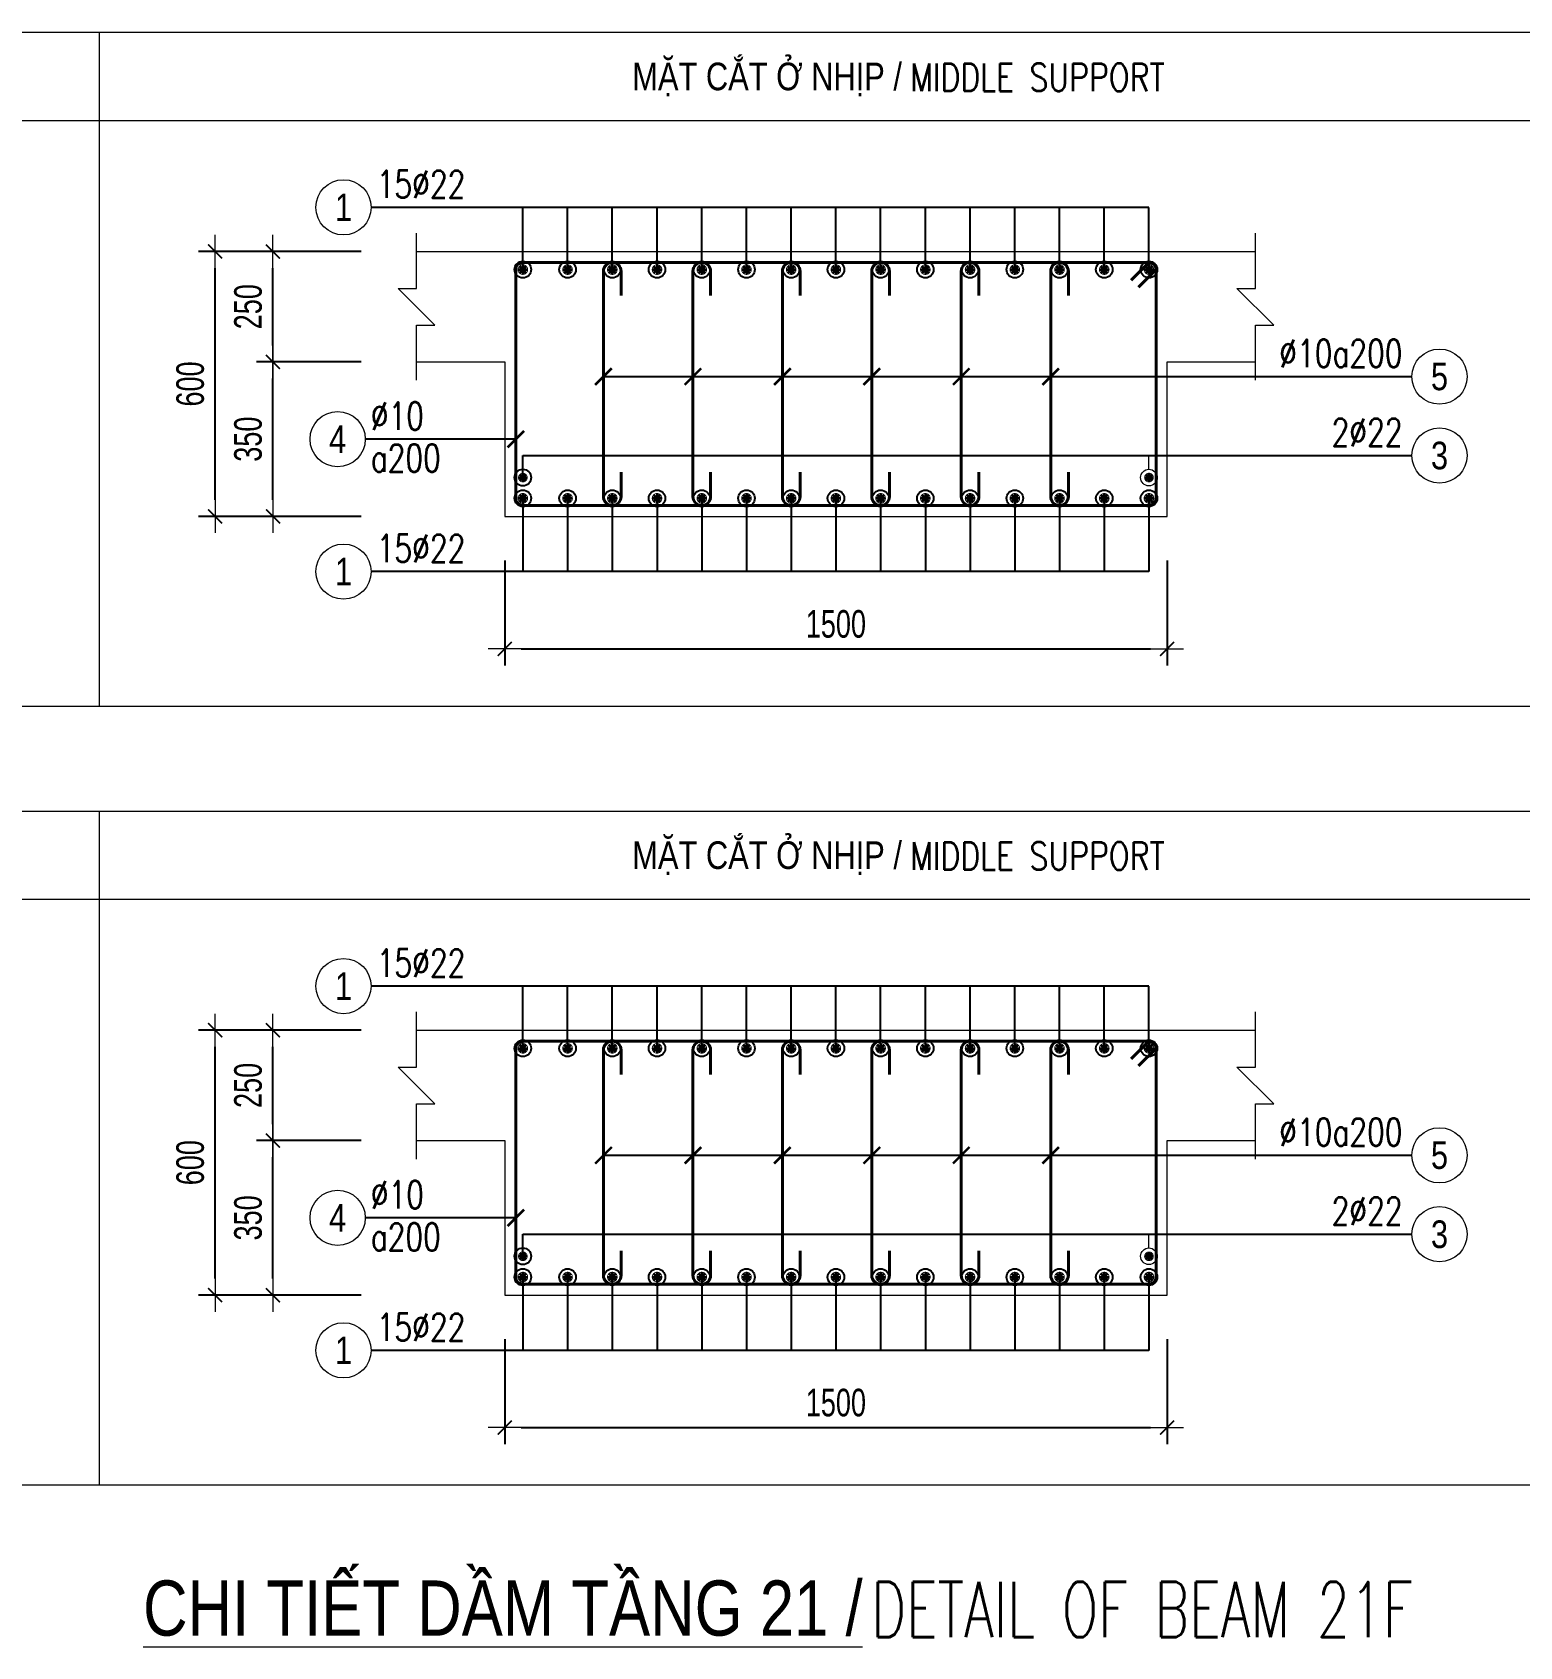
# Model space of a CAD drawing. Header units: millimetres. Extents: x 0 to 256521, y -18667 to 27271.
# Drawn here: x 226762 to 230131, y 2852 to 6509 of the extents above; entities that cross this region are included whole.
import ezdxf
from ezdxf.enums import TextEntityAlignment as Align

# ---------------------------------------------------------------- set-up
doc = ezdxf.new("R2010")
doc.units = ezdxf.units.MM
doc.layers.get('0').update_dxf_attribs({"lineweight": 20})
doc.layers.get('Defpoints').update_dxf_attribs({"color": 151, "lineweight": 9})
for name, color, linetype, lineweight in [('NDC_S_CONTINUOUS', 3, 'Continuous', 20), ('NDC_S_DIM', 1, 'Continuous', 15), ('NDC_S_REBAR', 4, 'Continuous', 35), ('NDC_S_STIRRUP', 4, 'Continuous', 40), ('NDC_S_THIN LINE', 8, 'Continuous', 9), ('NDC_S_VN TEXT', 7, 'Continuous', 20), ('NDC_Table', 3, 'Continuous', 20)]:
    doc.layers.add(name, color=color, linetype=linetype, lineweight=lineweight)
doc.styles.add('ARIAL', font='arial.ttf', dxfattribs={"width": 0.8})
doc.styles.add('NDC_DIM', font='', dxfattribs={"width": 0.75})
doc.styles.add('NDC_EN TXT', font='romans.shx', dxfattribs={"width": 0.8})
doc.styles.add('NDC_VIE TXT', font='arial.ttf', dxfattribs={"width": 0.8})
doc.styles.get('NDC_DIM').set_extended_font_data('Dotum')
doc.dimstyles.new('NDC_dim_25', dxfattribs={"dimscale": 25, "dimtxt": 2.5, "dimasz": 1.5, "dimexe": 1.5, "dimexo": 2.5, "dimgap": 1, "dimtad": 1, "dimdec": 0, "dimzin": 0, "dimdsep": 46, "dimtxsty": 'NDC_DIM', "dimblk": 'DIMMARK', "dimcen": 0.09, "dimdle": 1.2, "dimclrd": 1, "dimclre": 1, "dimclrt": 3, "dimadec": 0, "dimazin": 0, "dimtfac": 1, "dimtdec": 0, "dimtix": 1, "dimtofl": 0, "dimtmove": 0, "dimatfit": 3, "dimfxl": 8, "dimfxlon": 1, "dimtolj": 1, "dimtzin": 0, "dimarcsym": 0})

# ---------------------------------------------------------------- blocks, each defined once
blk = doc.blocks.new('DIMMARK')
at = {"layer": 'NDC_S_DIM', "color": 1}
blk.add_line((-1.5, 0), (1, 0), dxfattribs=at)
at = {"layer": 'NDC_S_DIM', "color": 2, "const_width": 0.1}
blk.add_lwpolyline([(-0.424, -0.424), (0.424, 0.424)], dxfattribs=at)
blk = doc.blocks.new('*D384')
at = {"layer": 'Defpoints', "color": 0, "transparency": 16777216}
for p in [(227832, 5412.2), (229332, 5412.2), (229332, 5112.2)]:
    blk.add_point(p, dxfattribs=at)
at = {"layer": 'NDC_S_DIM', "color": 1, "lineweight": -2, "transparency": 16777216}
for p, q in [((227832, 5312.2), (227832, 5074.7)), ((229332, 5312.2), (229332, 5074.7)), ((227869.5, 5112.2), (229294.5, 5112.2))]:
    blk.add_line(p, q, dxfattribs=at)
at = {"layer": 'NDC_S_DIM', "color": 1, "lineweight": -2, "transparency": 16777216, "xscale": 37.5, "yscale": 37.5, "zscale": 37.5, "rotation": 180}
blk.add_blockref('DIMMARK', (227832, 5112.2), dxfattribs=at)
at = {"layer": 'NDC_S_DIM', "color": 1, "lineweight": -2, "transparency": 16777216, "xscale": 37.5, "yscale": 37.5, "zscale": 37.5}
blk.add_blockref('DIMMARK', (229332, 5112.2), dxfattribs=at)
at = {"layer": 'NDC_S_DIM', "color": 3, "transparency": 16777216, "insert": (228582, 5168.4), "char_height": 62.5, "attachment_point": 5, "style": 'NDC_DIM'}
blk.add_mtext('\\A1;1500', dxfattribs=at)
blk = doc.blocks.new('*D385')
at = {"layer": 'Defpoints', "color": 0, "transparency": 16777216}
for p in [(227307, 5762.2), (227632, 5762.2), (227632, 5412.2)]:
    blk.add_point(p, dxfattribs=at)
at = {"layer": 'NDC_S_DIM', "color": 1, "lineweight": -2, "transparency": 16777216}
for p, q in [((227507, 5762.2), (227269.5, 5762.2)), ((227307, 5449.7), (227307, 5724.7)), ((227507, 5412.2), (227269.5, 5412.2))]:
    blk.add_line(p, q, dxfattribs=at)
at = {"layer": 'NDC_S_DIM', "color": 1, "lineweight": -2, "transparency": 16777216, "xscale": 37.5, "yscale": 37.5, "zscale": 37.5}
for p, rotation in [((227307, 5762.2), 90), ((227307, 5412.2), 270)]:
    blk.add_blockref('DIMMARK', p, dxfattribs=dict(at, rotation=rotation))
at = {"layer": 'NDC_S_DIM', "color": 3, "transparency": 16777216, "insert": (227250.8, 5587.2), "char_height": 62.5, "attachment_point": 5, "rotation": 90, "style": 'NDC_DIM'}
blk.add_mtext('\\A1;350', dxfattribs=at)
blk = doc.blocks.new('*D386')
at = {"layer": 'Defpoints', "color": 0, "transparency": 16777216}
for p in [(227307, 6012.2), (227632, 6012.2), (227632, 5762.2)]:
    blk.add_point(p, dxfattribs=at)
at = {"layer": 'NDC_S_DIM', "color": 1, "lineweight": -2, "transparency": 16777216}
for p, q in [((227507, 6012.2), (227269.5, 6012.2)), ((227307, 5799.7), (227307, 5974.7)), ((227507, 5762.2), (227269.5, 5762.2))]:
    blk.add_line(p, q, dxfattribs=at)
at = {"layer": 'NDC_S_DIM', "color": 1, "lineweight": -2, "transparency": 16777216, "xscale": 37.5, "yscale": 37.5, "zscale": 37.5}
for p, rotation in [((227307, 6012.2), 90), ((227307, 5762.2), 270)]:
    blk.add_blockref('DIMMARK', p, dxfattribs=dict(at, rotation=rotation))
at = {"layer": 'NDC_S_DIM', "color": 3, "transparency": 16777216, "insert": (227250.8, 5887.2), "char_height": 62.5, "attachment_point": 5, "rotation": 90, "style": 'NDC_DIM'}
blk.add_mtext('\\A1;250', dxfattribs=at)
blk = doc.blocks.new('*D387')
at = {"layer": 'Defpoints', "color": 0, "transparency": 16777216}
for p in [(227176, 6012.2), (227632, 6012.2), (227632, 5412.2)]:
    blk.add_point(p, dxfattribs=at)
at = {"layer": 'NDC_S_DIM', "color": 1, "lineweight": -2, "transparency": 16777216}
for p, q in [((227376, 6012.2), (227138.5, 6012.2)), ((227176, 5449.7), (227176, 5974.7)), ((227376, 5412.2), (227138.5, 5412.2))]:
    blk.add_line(p, q, dxfattribs=at)
at = {"layer": 'NDC_S_DIM', "color": 1, "lineweight": -2, "transparency": 16777216, "xscale": 37.5, "yscale": 37.5, "zscale": 37.5}
for p, rotation in [((227176, 6012.2), 90), ((227176, 5412.2), 270)]:
    blk.add_blockref('DIMMARK', p, dxfattribs=dict(at, rotation=rotation))
at = {"layer": 'NDC_S_DIM', "color": 3, "transparency": 16777216, "insert": (227119.8, 5712.2), "char_height": 62.5, "attachment_point": 5, "rotation": 90, "style": 'NDC_DIM'}
blk.add_mtext('\\A1;600', dxfattribs=at)
blk = doc.blocks.new('kata_block_THEP')
at = {"layer": 'NDC_S_REBAR', "color": 0}
for p, q in [((-0.5, 0), (0.5, 0)), ((-0.35, 0.35), (0.35, -0.35)), ((0.35, 0.35), (-0.35, -0.35)), ((0, 0.5), (0, -0.5))]:
    blk.add_line(p, q, dxfattribs=at)
at = {"layer": 'NDC_S_REBAR', "color": 0, "const_width": 0.0833}
blk.add_lwpolyline([(-0.5, 0, 1), (0.5, 0, 1), (-0.5, 0, 1)], format="xyb", dxfattribs=at)
blk = doc.blocks.new('*U212')
blk.add_circle((-2.5, 0), 2.5)
at = {"layer": 'NDC_S_VN TEXT', "color": 3, "style": 'NDC_EN TXT', "width": 0.75}
blk.add_attdef('DK1', (0.5, 0.85), '', height=2.5, dxfattribs=at)
at = {"layer": 'NDC_S_VN TEXT', "color": 7, "style": 'ARIAL', "width": 0.8}
blk.add_attdef('SH2', text='', height=2.5, dxfattribs=at).set_placement((-2.5, 0), align=Align.MIDDLE)
blk = doc.blocks.new('*U209')
blk.add_circle((2.5, 0), 2.5)
at = {"layer": 'NDC_S_VN TEXT', "color": 3, "style": 'NDC_EN TXT', "width": 0.75}
blk.add_attdef('DK2', text='', height=2.5, dxfattribs=at).set_placement((-0.85, 0.85), align=Align.RIGHT)
at = {"layer": 'NDC_S_VN TEXT', "color": 7, "style": 'ARIAL', "width": 0.8}
blk.add_attdef('SH3', text='', height=2.5, dxfattribs=at).set_placement((2.5, 0), align=Align.MIDDLE)
blk = doc.blocks.new('*U213')
blk.add_circle((-2.5, 0), 2.5)
at = {"layer": 'NDC_S_VN TEXT', "color": 3, "style": 'NDC_EN TXT', "width": 0.75}
for tag, p in [('DK1', (0.5, 0.85)), ('KC1', (0.5, -2.97))]:
    blk.add_attdef(tag, p, '', height=2.5, dxfattribs=at)
at = {"layer": 'NDC_S_VN TEXT', "color": 7, "style": 'ARIAL', "width": 0.8}
blk.add_attdef('SH2', text='', height=2.5, dxfattribs=at).set_placement((-2.5, 0), align=Align.MIDDLE)
blk = doc.blocks.new('TABLE 1')
at = {"layer": 'NDC_Table'}
for p, q in [((0, 0), (10824, 0)), ((4237.7, 0), (4237.7, -1526.1)), ((0, -200), (10824, -200)), ((0, -1526.1), (10824, -1526.1))]:
    blk.add_line(p, q, dxfattribs=at)
at = {"layer": 'NDC_S_VN TEXT', "style": 'NDC_VIE TXT', "width": 0.8}
blk.add_text('MẶT CẮT Ở NHỊP /', height=62.5, dxfattribs=at).set_placement((5750.6, -100), align=Align.MIDDLE_CENTER)
at = {"layer": 'NDC_S_VN TEXT', "color": 2, "style": 'NDC_EN TXT', "width": 0.8}
blk.add_text('MIDDLE SUPPORT', height=62.5, dxfattribs=at).set_placement((6074.5, -101.8), align=Align.MIDDLE_LEFT)
blk = doc.blocks.new('*D372')
at = {"layer": 'Defpoints', "color": 0, "transparency": 16777216}
for p in [(227832, 3648.5), (229332, 3648.5), (229332, 3348.5)]:
    blk.add_point(p, dxfattribs=at)
at = {"layer": 'NDC_S_DIM', "color": 1, "lineweight": -2, "transparency": 16777216}
for p, q in [((227832, 3548.5), (227832, 3311)), ((229332, 3548.5), (229332, 3311)), ((227869.5, 3348.5), (229294.5, 3348.5))]:
    blk.add_line(p, q, dxfattribs=at)
at = {"layer": 'NDC_S_DIM', "color": 1, "lineweight": -2, "transparency": 16777216, "xscale": 37.5, "yscale": 37.5, "zscale": 37.5, "rotation": 180}
blk.add_blockref('DIMMARK', (227832, 3348.5), dxfattribs=at)
at = {"layer": 'NDC_S_DIM', "color": 1, "lineweight": -2, "transparency": 16777216, "xscale": 37.5, "yscale": 37.5, "zscale": 37.5}
blk.add_blockref('DIMMARK', (229332, 3348.5), dxfattribs=at)
at = {"layer": 'NDC_S_DIM', "color": 3, "transparency": 16777216, "insert": (228582, 3404.8), "char_height": 62.5, "attachment_point": 5, "style": 'NDC_DIM'}
blk.add_mtext('\\A1;1500', dxfattribs=at)
blk = doc.blocks.new('*D373')
at = {"layer": 'Defpoints', "color": 0, "transparency": 16777216}
for p in [(227307, 3998.5), (227632, 3998.5), (227632, 3648.5)]:
    blk.add_point(p, dxfattribs=at)
at = {"layer": 'NDC_S_DIM', "color": 1, "lineweight": -2, "transparency": 16777216}
for p, q in [((227507, 3998.5), (227269.5, 3998.5)), ((227307, 3686), (227307, 3961)), ((227507, 3648.5), (227269.5, 3648.5))]:
    blk.add_line(p, q, dxfattribs=at)
at = {"layer": 'NDC_S_DIM', "color": 1, "lineweight": -2, "transparency": 16777216, "xscale": 37.5, "yscale": 37.5, "zscale": 37.5}
for p, rotation in [((227307, 3998.5), 90), ((227307, 3648.5), 270)]:
    blk.add_blockref('DIMMARK', p, dxfattribs=dict(at, rotation=rotation))
at = {"layer": 'NDC_S_DIM', "color": 3, "transparency": 16777216, "insert": (227250.8, 3823.5), "char_height": 62.5, "attachment_point": 5, "rotation": 90, "style": 'NDC_DIM'}
blk.add_mtext('\\A1;350', dxfattribs=at)
blk = doc.blocks.new('*D374')
at = {"layer": 'Defpoints', "color": 0, "transparency": 16777216}
for p in [(227307, 4248.5), (227632, 4248.5), (227632, 3998.5)]:
    blk.add_point(p, dxfattribs=at)
at = {"layer": 'NDC_S_DIM', "color": 1, "lineweight": -2, "transparency": 16777216}
for p, q in [((227507, 4248.5), (227269.5, 4248.5)), ((227307, 4036), (227307, 4211)), ((227507, 3998.5), (227269.5, 3998.5))]:
    blk.add_line(p, q, dxfattribs=at)
at = {"layer": 'NDC_S_DIM', "color": 1, "lineweight": -2, "transparency": 16777216, "xscale": 37.5, "yscale": 37.5, "zscale": 37.5}
for p, rotation in [((227307, 4248.5), 90), ((227307, 3998.5), 270)]:
    blk.add_blockref('DIMMARK', p, dxfattribs=dict(at, rotation=rotation))
at = {"layer": 'NDC_S_DIM', "color": 3, "transparency": 16777216, "insert": (227250.8, 4123.5), "char_height": 62.5, "attachment_point": 5, "rotation": 90, "style": 'NDC_DIM'}
blk.add_mtext('\\A1;250', dxfattribs=at)
blk = doc.blocks.new('*D375')
at = {"layer": 'Defpoints', "color": 0, "transparency": 16777216}
for p in [(227176, 4248.5), (227632, 4248.5), (227632, 3648.5)]:
    blk.add_point(p, dxfattribs=at)
at = {"layer": 'NDC_S_DIM', "color": 1, "lineweight": -2, "transparency": 16777216}
for p, q in [((227376, 4248.5), (227138.5, 4248.5)), ((227176, 3686), (227176, 4211)), ((227376, 3648.5), (227138.5, 3648.5))]:
    blk.add_line(p, q, dxfattribs=at)
at = {"layer": 'NDC_S_DIM', "color": 1, "lineweight": -2, "transparency": 16777216, "xscale": 37.5, "yscale": 37.5, "zscale": 37.5}
for p, rotation in [((227176, 4248.5), 90), ((227176, 3648.5), 270)]:
    blk.add_blockref('DIMMARK', p, dxfattribs=dict(at, rotation=rotation))
at = {"layer": 'NDC_S_DIM', "color": 3, "transparency": 16777216, "insert": (227119.8, 3948.5), "char_height": 62.5, "attachment_point": 5, "rotation": 90, "style": 'NDC_DIM'}
blk.add_mtext('\\A1;600', dxfattribs=at)

msp = doc.modelspace()

# ---------------------------------------------------------------- linework, layer by layer
at = {"layer": 'NDC_S_CONTINUOUS'}
for p, q in [((227632, 6012.2), (229532, 6012.2)), ((227632, 4248.5), (229532, 4248.5))]:
    msp.add_line(p, q, dxfattribs=at)
for points in [[(227632, 5762.2), (227832, 5762.2), (227832, 5412.2), (229332, 5412.2), (229332, 5762.2), (229532, 5762.2)], [(227632, 3998.5), (227832, 3998.5), (227832, 3648.5), (229332, 3648.5), (229332, 3998.5), (229532, 3998.5)]]:
    msp.add_lwpolyline(points, dxfattribs=at)
at = {"layer": 'NDC_S_DIM'}
for points in [[(227632, 5720.5), (227632, 5845.5), (227673.7, 5845.5), (227590.4, 5928.8), (227632, 5928.8), (227632, 6053.8)], [(229532, 5720.5), (229532, 5845.5), (229573.7, 5845.5), (229490.4, 5928.8), (229532, 5928.8), (229532, 6053.8)], [(227632, 3956.8), (227632, 4081.8), (227673.7, 4081.8), (227590.4, 4165.2), (227632, 4165.2), (227632, 4290.2)], [(229532, 3956.8), (229532, 4081.8), (229573.7, 4081.8), (229490.4, 4165.2), (229532, 4165.2), (229532, 4290.2)]]:
    msp.add_lwpolyline(points, dxfattribs=at)
at = {"layer": 'NDC_S_STIRRUP'}
for points in [[(229251, 5947.2), (229291, 5987.2, -0.414214), (229307, 5971.2), (229307, 5453.2, -0.414214), (229291, 5437.2), (227873, 5437.2, -0.414214), (227857, 5453.2), (227857, 5971.2, -0.414214), (227873, 5987.2), (229291, 5987.2, -0.414214), (229307, 5971.2), (229267, 5931.2)], [(228095.6, 5912.2), (228095.6, 5967.2, 1), (228055.6, 5967.2), (228055.6, 5457.2, 1), (228095.6, 5457.2), (228095.6, 5512.2)], [(228298.2, 5912.2), (228298.2, 5967.2, 1), (228258.2, 5967.2), (228258.2, 5457.2, 1), (228298.2, 5457.2), (228298.2, 5512.2)], [(228500.8, 5912.2), (228500.8, 5967.2, 1), (228460.8, 5967.2), (228460.8, 5457.2, 1), (228500.8, 5457.2), (228500.8, 5512.2)], [(228703.3, 5912.2), (228703.3, 5967.2, 1), (228663.3, 5967.2), (228663.3, 5457.2, 1), (228703.3, 5457.2), (228703.3, 5512.2)], [(228905.9, 5912.2), (228905.9, 5967.2, 1), (228865.9, 5967.2), (228865.9, 5457.2, 1), (228905.9, 5457.2), (228905.9, 5512.2)], [(229108.5, 5912.2), (229108.5, 5967.2, 1), (229068.5, 5967.2), (229068.5, 5457.2, 1), (229108.5, 5457.2), (229108.5, 5512.2)], [(229251, 4183.5), (229291, 4223.5, -0.414214), (229307, 4207.5), (229307, 3689.5, -0.414214), (229291, 3673.5), (227873, 3673.5, -0.414214), (227857, 3689.5), (227857, 4207.5, -0.414214), (227873, 4223.5), (229291, 4223.5, -0.414214), (229307, 4207.5), (229267, 4167.5)], [(228095.6, 4148.5), (228095.6, 4203.5, 1), (228055.6, 4203.5), (228055.6, 3693.5, 1), (228095.6, 3693.5), (228095.6, 3748.5)], [(228298.2, 4148.5), (228298.2, 4203.5, 1), (228258.2, 4203.5), (228258.2, 3693.5, 1), (228298.2, 3693.5), (228298.2, 3748.5)], [(228500.8, 4148.5), (228500.8, 4203.5, 1), (228460.8, 4203.5), (228460.8, 3693.5, 1), (228500.8, 3693.5), (228500.8, 3748.5)], [(228703.3, 4148.5), (228703.3, 4203.5, 1), (228663.3, 4203.5), (228663.3, 3693.5, 1), (228703.3, 3693.5), (228703.3, 3748.5)], [(228905.9, 4148.5), (228905.9, 4203.5, 1), (228865.9, 4203.5), (228865.9, 3693.5, 1), (228905.9, 3693.5), (228905.9, 3748.5)], [(229108.5, 4148.5), (229108.5, 4203.5, 1), (229068.5, 4203.5), (229068.5, 3693.5, 1), (229108.5, 3693.5), (229108.5, 3748.5)]]:
    msp.add_lwpolyline(points, format="xyb", dxfattribs=at)
at = {"layer": 'NDC_S_THIN LINE'}
for p, q in [((229291, 5518.9), (229291, 5550.2)), ((229291, 3755.3), (229291, 3786.5))]:
    msp.add_line(p, q, dxfattribs=at)
for centre in [(227873, 5500.2), (229291, 5500.2), (227873, 3736.5), (229291, 3736.5)]:
    msp.add_circle(centre, 18.8, dxfattribs=at)

# ---------------------------------------------------------------- block references
at = {"layer": 'NDC_S_REBAR'}
for p, xscale, yscale, zscale in [((227873, 5971.2), 22, 22, 22), ((227974.3, 5971.2), 22, 22, 22), ((228075.6, 5971.2), 22, 22, 22), ((228176.9, 5971.2), 22, 22, 22), ((228278.2, 5971.2), 22, 22, 22), ((228379.5, 5971.2), 22, 22, 22), ((228480.8, 5971.2), 22, 22, 22), ((228582, 5971.2), 22, 22, 22), ((228683.3, 5971.2), 22, 22, 22), ((228784.6, 5971.2), 22, 22, 22), ((228885.9, 5971.2), 22, 22, 22), ((228987.2, 5971.2), 22, 22, 22), ((229088.5, 5971.2), 22, 22, 22), ((229189.8, 5971.2), 22, 22, 22), ((229291, 5971.2), 22, 22, 22), ((227873, 5500.2), 20, 20, 20), ((229291, 5500.2), 20, 20, 20), ((227873, 5453.2), 22, 22, 22), ((227974.3, 5453.2), 22, 22, 22), ((228075.6, 5453.2), 22, 22, 22), ((228176.9, 5453.2), 22, 22, 22), ((228278.2, 5453.2), 22, 22, 22), ((228379.5, 5453.2), 22, 22, 22), ((228480.8, 5453.2), 22, 22, 22), ((228582, 5453.2), 22, 22, 22), ((228683.3, 5453.2), 22, 22, 22), ((228784.6, 5453.2), 22, 22, 22), ((228885.9, 5453.2), 22, 22, 22), ((228987.2, 5453.2), 22, 22, 22), ((229088.5, 5453.2), 22, 22, 22), ((229189.8, 5453.2), 22, 22, 22), ((229291, 5453.2), 22, 22, 22), ((227873, 4207.5), 22, 22, 22), ((227974.3, 4207.5), 22, 22, 22), ((228075.6, 4207.5), 22, 22, 22), ((228176.9, 4207.5), 22, 22, 22), ((228278.2, 4207.5), 22, 22, 22), ((228379.5, 4207.5), 22, 22, 22), ((228480.8, 4207.5), 22, 22, 22), ((228582, 4207.5), 22, 22, 22), ((228683.3, 4207.5), 22, 22, 22), ((228784.6, 4207.5), 22, 22, 22), ((228885.9, 4207.5), 22, 22, 22), ((228987.2, 4207.5), 22, 22, 22), ((229088.5, 4207.5), 22, 22, 22), ((229189.8, 4207.5), 22, 22, 22), ((229291, 4207.5), 22, 22, 22), ((227873, 3736.5), 20, 20, 20), ((229291, 3736.5), 20, 20, 20), ((227873, 3689.5), 22, 22, 22), ((227974.3, 3689.5), 22, 22, 22), ((228075.6, 3689.5), 22, 22, 22), ((228176.9, 3689.5), 22, 22, 22), ((228278.2, 3689.5), 22, 22, 22), ((228379.5, 3689.5), 22, 22, 22), ((228480.8, 3689.5), 22, 22, 22), ((228582, 3689.5), 22, 22, 22), ((228683.3, 3689.5), 22, 22, 22), ((228784.6, 3689.5), 22, 22, 22), ((228885.9, 3689.5), 22, 22, 22), ((228987.2, 3689.5), 22, 22, 22), ((229088.5, 3689.5), 22, 22, 22), ((229189.8, 3689.5), 22, 22, 22), ((229291, 3689.5), 22, 22, 22)]:
    msp.add_blockref('kata_block_THEP', p, dxfattribs=dict(at, xscale=xscale, yscale=yscale, zscale=zscale))
at = {"layer": 'NDC_S_THIN LINE'}
for p in [(222675.6, 6508.7), (222675.6, 4745)]:
    msp.add_blockref('TABLE 1', p, dxfattribs=at)
at = {"layer": 'NDC_S_THIN LINE', "xscale": 25, "yscale": 25, "zscale": 25}
for name, p, values in [('*U212', (227529.3, 6112.2), {'SH2': '1', 'DK1': '15%%c22'}), ('*U209', (229886.6, 5728.9), {'SH3': '5', 'DK2': '%%c10a200'}), ('*U213', (227516, 5587.2), {'SH2': '4', 'DK1': '%%c10', 'KC1': 'a200'}), ('*U209', (229886.6, 5550.2), {'SH3': '3', 'DK2': '2%%c22'}), ('*U212', (227529.3, 5287.2), {'SH2': '1', 'DK1': '15%%c22'}), ('*U212', (227529.3, 4348.5), {'SH2': '1', 'DK1': '15%%c22'}), ('*U209', (229886.6, 3965.2), {'SH3': '5', 'DK2': '%%c10a200'}), ('*U213', (227516, 3823.5), {'SH2': '4', 'DK1': '%%c10', 'KC1': 'a200'}), ('*U209', (229886.6, 3786.5), {'SH3': '3', 'DK2': '2%%c22'}), ('*U212', (227529.3, 3523.5), {'SH2': '1', 'DK1': '15%%c22'})]:
    msp.add_blockref(name, p, dxfattribs=at).add_auto_attribs(values)

# ---------------------------------------------------------------- texts
at = {"layer": 'NDC_S_VN TEXT', "style": 'NDC_VIE TXT', "width": 0.8}
msp.add_text('%%UCHI TIẾT DẦM TẦNG 21 /', height=125, dxfattribs=at).set_placement((227827.7, 2877.3), align=Align.CENTER)
at = {"layer": 'NDC_S_VN TEXT', "color": 2, "style": 'NDC_EN TXT', "width": 0.7}
msp.add_text('DETAIL OF BEAM 21F', height=125, dxfattribs=at).set_placement((228662.3, 2936.5), align=Align.MIDDLE_LEFT)

# ---------------------------------------------------------------- dimensions: what is measured, and where the dimension line sits
at = {"layer": 'NDC_S_DIM'}
for base, p1, p2, picture, middle in [((227176, 6012.2), (227632, 5412.2), (227632, 6012.2), '*D387', (227119.8, 5712.2)), ((227307, 6012.2), (227632, 5762.2), (227632, 6012.2), '*D386', (227250.8, 5887.2)), ((227307, 5762.2), (227632, 5412.2), (227632, 5762.2), '*D385', (227250.8, 5587.2)), ((227176, 4248.5), (227632, 3648.5), (227632, 4248.5), '*D375', (227119.8, 3948.5)), ((227307, 4248.5), (227632, 3998.5), (227632, 4248.5), '*D374', (227250.8, 4123.5)), ((227307, 3998.5), (227632, 3648.5), (227632, 3998.5), '*D373', (227250.8, 3823.5))]:
    dim = msp.add_linear_dim(base=base, p1=p1, p2=p2, angle=270, dimstyle='NDC_dim_25', dxfattribs=at)
    dim.commit()
    dim.dimension.update_dxf_attribs({"geometry": picture, "text_midpoint": middle})
for base, p1, p2, picture, middle in [((229332, 5112.2), (227832, 5412.2), (229332, 5412.2), '*D384', (228582, 5168.4)), ((229332, 3348.5), (227832, 3648.5), (229332, 3648.5), '*D372', (228582, 3404.8))]:
    dim = msp.add_linear_dim(base=base, p1=p1, p2=p2, dimstyle='NDC_dim_25', dxfattribs=at)
    dim.commit()
    dim.dimension.update_dxf_attribs({"geometry": picture, "text_midpoint": middle})

# ---------------------------------------------------------------- leaders
at = {"layer": 'NDC_S_THIN LINE'}
for points, override in [([(227873, 5971.2), (227873, 6112.2), (227529.3, 6112.2)], {"dimldrblk": 'DotBlank'}), ([(227974.3, 5971.2), (227974.3, 6112.2), (227529.3, 6112.2)], {"dimldrblk": 'DotBlank'}), ([(228075.6, 5971.2), (228075.6, 6112.2), (227529.3, 6112.2)], {"dimldrblk": 'DotBlank'}), ([(228176.9, 5971.2), (228176.9, 6112.2), (227529.3, 6112.2)], {"dimldrblk": 'DotBlank'}), ([(228278.2, 5971.2), (228278.2, 6112.2), (227529.3, 6112.2)], {"dimldrblk": 'DotBlank'}), ([(228379.5, 5971.2), (228379.5, 6112.2), (227529.3, 6112.2)], {"dimldrblk": 'DotBlank'}), ([(228480.8, 5971.2), (228480.8, 6112.2), (227529.3, 6112.2)], {"dimldrblk": 'DotBlank'}), ([(228582, 5971.2), (228582, 6112.2), (227529.3, 6112.2)], {"dimldrblk": 'DotBlank'}), ([(228683.3, 5971.2), (228683.3, 6112.2), (227529.3, 6112.2)], {"dimldrblk": 'DotBlank'}), ([(228784.6, 5971.2), (228784.6, 6112.2), (227529.3, 6112.2)], {"dimldrblk": 'DotBlank'}), ([(228885.9, 5971.2), (228885.9, 6112.2), (227529.3, 6112.2)], {"dimldrblk": 'DotBlank'}), ([(228987.2, 5971.2), (228987.2, 6112.2), (227529.3, 6112.2)], {"dimldrblk": 'DotBlank'}), ([(229088.5, 5971.2), (229088.5, 6112.2), (227529.3, 6112.2)], {"dimldrblk": 'DotBlank'}), ([(229189.8, 5971.2), (229189.8, 6112.2), (227529.3, 6112.2)], {"dimldrblk": 'DotBlank'}), ([(229291, 5971.2), (229291, 6112.2), (227529.3, 6112.2)], {"dimldrblk": 'DotBlank'}), ([(228055.6, 5728.9), (229886.6, 5728.9)], {"dimldrblk": 'ArchTick'}), ([(228258.2, 5728.9), (229886.6, 5728.9)], {"dimldrblk": 'ArchTick'}), ([(228460.8, 5728.9), (229886.6, 5728.9)], {"dimldrblk": 'ArchTick'}), ([(228663.3, 5728.9), (229886.6, 5728.9)], {"dimldrblk": 'ArchTick'}), ([(228865.9, 5728.9), (229886.6, 5728.9)], {"dimldrblk": 'ArchTick'}), ([(229068.5, 5728.9), (229886.6, 5728.9)], {"dimldrblk": 'ArchTick'}), ([(227857, 5587.2), (227516, 5587.2)], {"dimldrblk": 'ArchTick'}), ([(227873, 5500.2), (227873, 5550.2), (229886.6, 5550.2)], {"dimldrblk": 'DotBlank'}), ([(227873, 5453.2), (227873, 5287.2), (227529.3, 5287.2)], {"dimldrblk": 'DotBlank'}), ([(227974.3, 5453.2), (227974.3, 5287.2), (227529.3, 5287.2)], {"dimldrblk": 'DotBlank'}), ([(228075.6, 5453.2), (228075.6, 5287.2), (227529.3, 5287.2)], {"dimldrblk": 'DotBlank'}), ([(228176.9, 5453.2), (228176.9, 5287.2), (227529.3, 5287.2)], {"dimldrblk": 'DotBlank'}), ([(228278.2, 5453.2), (228278.2, 5287.2), (227529.3, 5287.2)], {"dimldrblk": 'DotBlank'}), ([(228379.5, 5453.2), (228379.5, 5287.2), (227529.3, 5287.2)], {"dimldrblk": 'DotBlank'}), ([(228480.8, 5453.2), (228480.8, 5287.2), (227529.3, 5287.2)], {"dimldrblk": 'DotBlank'}), ([(228582, 5453.2), (228582, 5287.2), (227529.3, 5287.2)], {"dimldrblk": 'DotBlank'}), ([(228683.3, 5453.2), (228683.3, 5287.2), (227529.3, 5287.2)], {"dimldrblk": 'DotBlank'}), ([(228784.6, 5453.2), (228784.6, 5287.2), (227529.3, 5287.2)], {"dimldrblk": 'DotBlank'}), ([(228885.9, 5453.2), (228885.9, 5287.2), (227529.3, 5287.2)], {"dimldrblk": 'DotBlank'}), ([(228987.2, 5453.2), (228987.2, 5287.2), (227529.3, 5287.2)], {"dimldrblk": 'DotBlank'}), ([(229088.5, 5453.2), (229088.5, 5287.2), (227529.3, 5287.2)], {"dimldrblk": 'DotBlank'}), ([(229189.8, 5453.2), (229189.8, 5287.2), (227529.3, 5287.2)], {"dimldrblk": 'DotBlank'}), ([(229291, 5453.2), (229291, 5287.2), (227529.3, 5287.2)], {"dimldrblk": 'DotBlank'}), ([(227873, 4207.5), (227873, 4348.5), (227529.3, 4348.5)], {"dimldrblk": 'DotBlank'}), ([(227974.3, 4207.5), (227974.3, 4348.5), (227529.3, 4348.5)], {"dimldrblk": 'DotBlank'}), ([(228075.6, 4207.5), (228075.6, 4348.5), (227529.3, 4348.5)], {"dimldrblk": 'DotBlank'}), ([(228176.9, 4207.5), (228176.9, 4348.5), (227529.3, 4348.5)], {"dimldrblk": 'DotBlank'}), ([(228278.2, 4207.5), (228278.2, 4348.5), (227529.3, 4348.5)], {"dimldrblk": 'DotBlank'}), ([(228379.5, 4207.5), (228379.5, 4348.5), (227529.3, 4348.5)], {"dimldrblk": 'DotBlank'}), ([(228480.8, 4207.5), (228480.8, 4348.5), (227529.3, 4348.5)], {"dimldrblk": 'DotBlank'}), ([(228582, 4207.5), (228582, 4348.5), (227529.3, 4348.5)], {"dimldrblk": 'DotBlank'}), ([(228683.3, 4207.5), (228683.3, 4348.5), (227529.3, 4348.5)], {"dimldrblk": 'DotBlank'}), ([(228784.6, 4207.5), (228784.6, 4348.5), (227529.3, 4348.5)], {"dimldrblk": 'DotBlank'}), ([(228885.9, 4207.5), (228885.9, 4348.5), (227529.3, 4348.5)], {"dimldrblk": 'DotBlank'}), ([(228987.2, 4207.5), (228987.2, 4348.5), (227529.3, 4348.5)], {"dimldrblk": 'DotBlank'}), ([(229088.5, 4207.5), (229088.5, 4348.5), (227529.3, 4348.5)], {"dimldrblk": 'DotBlank'}), ([(229189.8, 4207.5), (229189.8, 4348.5), (227529.3, 4348.5)], {"dimldrblk": 'DotBlank'}), ([(229291, 4207.5), (229291, 4348.5), (227529.3, 4348.5)], {"dimldrblk": 'DotBlank'}), ([(228055.6, 3965.2), (229886.6, 3965.2)], {"dimldrblk": 'ArchTick'}), ([(228258.2, 3965.2), (229886.6, 3965.2)], {"dimldrblk": 'ArchTick'}), ([(228460.8, 3965.2), (229886.6, 3965.2)], {"dimldrblk": 'ArchTick'}), ([(228663.3, 3965.2), (229886.6, 3965.2)], {"dimldrblk": 'ArchTick'}), ([(228865.9, 3965.2), (229886.6, 3965.2)], {"dimldrblk": 'ArchTick'}), ([(229068.5, 3965.2), (229886.6, 3965.2)], {"dimldrblk": 'ArchTick'}), ([(227857, 3823.5), (227516, 3823.5)], {"dimldrblk": 'ArchTick'}), ([(227873, 3736.5), (227873, 3786.5), (229886.6, 3786.5)], {"dimldrblk": 'DotBlank'}), ([(227873, 3689.5), (227873, 3523.5), (227529.3, 3523.5)], {"dimldrblk": 'DotBlank'}), ([(227974.3, 3689.5), (227974.3, 3523.5), (227529.3, 3523.5)], {"dimldrblk": 'DotBlank'}), ([(228075.6, 3689.5), (228075.6, 3523.5), (227529.3, 3523.5)], {"dimldrblk": 'DotBlank'}), ([(228176.9, 3689.5), (228176.9, 3523.5), (227529.3, 3523.5)], {"dimldrblk": 'DotBlank'}), ([(228278.2, 3689.5), (228278.2, 3523.5), (227529.3, 3523.5)], {"dimldrblk": 'DotBlank'}), ([(228379.5, 3689.5), (228379.5, 3523.5), (227529.3, 3523.5)], {"dimldrblk": 'DotBlank'}), ([(228480.8, 3689.5), (228480.8, 3523.5), (227529.3, 3523.5)], {"dimldrblk": 'DotBlank'}), ([(228582, 3689.5), (228582, 3523.5), (227529.3, 3523.5)], {"dimldrblk": 'DotBlank'}), ([(228683.3, 3689.5), (228683.3, 3523.5), (227529.3, 3523.5)], {"dimldrblk": 'DotBlank'}), ([(228784.6, 3689.5), (228784.6, 3523.5), (227529.3, 3523.5)], {"dimldrblk": 'DotBlank'}), ([(228885.9, 3689.5), (228885.9, 3523.5), (227529.3, 3523.5)], {"dimldrblk": 'DotBlank'}), ([(228987.2, 3689.5), (228987.2, 3523.5), (227529.3, 3523.5)], {"dimldrblk": 'DotBlank'}), ([(229088.5, 3689.5), (229088.5, 3523.5), (227529.3, 3523.5)], {"dimldrblk": 'DotBlank'}), ([(229189.8, 3689.5), (229189.8, 3523.5), (227529.3, 3523.5)], {"dimldrblk": 'DotBlank'}), ([(229291, 3689.5), (229291, 3523.5), (227529.3, 3523.5)], {"dimldrblk": 'DotBlank'})]:
    msp.add_leader(points, dimstyle='NDC_dim_25', override=override, dxfattribs=at)

doc.saveas('drawing.dxf')
